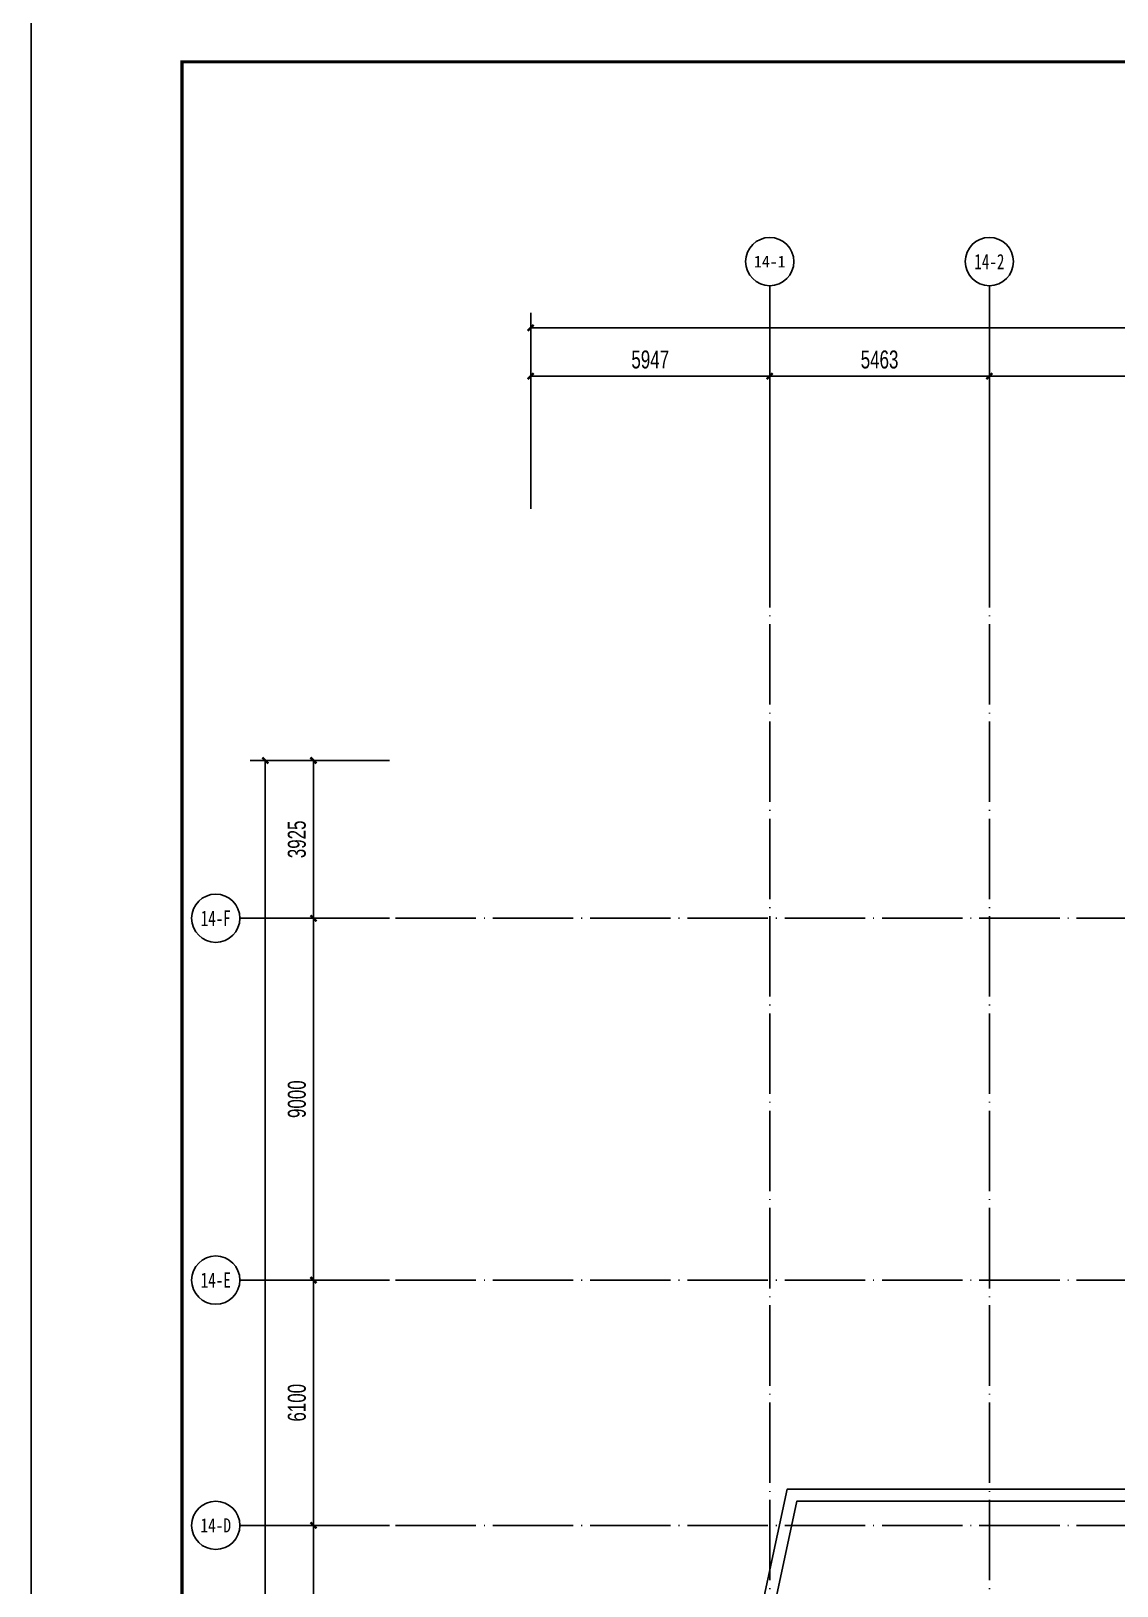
# Model space of a CAD drawing. Extents: x -409435 to 356702, y -107829 to 330904.
# Drawn here: x -18437 to 8573, y 202394 to 241067 of the extents above; entities that cross this region are included whole.
import ezdxf
from ezdxf.enums import TextEntityAlignment as Align
from ezdxf.xclip import XClip

# ---------------------------------------------------------------- set-up
doc = ezdxf.new("R2010")
doc.units = 0
doc.header["$LTSCALE"] = 1000
doc.header["$MEASUREMENT"] = 0
doc.header["$XCLIPFRAME"] = 0
doc.linetypes.add('104-14# 核心筒$0$DOTE', pattern=[2.42, 2, -0.2, 0.02, -0.2])
for name, color, linetype in [('104-14# 核心筒$0$01-标注_轴线坐标', 132, 'Continuous'), ('104-14# 核心筒$0$A_AXIS-轴线', 36, '104-14# 核心筒$0$DOTE'), ('104-14# 核心筒$0$AXIS_TEXT', 7, 'Continuous'), ('AXIS_TEXT', 7, 'Continuous'), ('X-104 14#平面$0$A-O_屋面', 201, 'Continuous')]:
    doc.layers.add(name, color=color, linetype=linetype)
doc.styles.add('104-14# 核心筒$0$_TCH_AXIS', font='STXIHEI_0.TTF', dxfattribs={"width": 0.8})
doc.styles.add('104-14# 核心筒$0$_TCH_DIM_T3', font='ros.shx', dxfattribs={"width": 0.705882, "bigfont": 'jd.shx'})
doc.styles.add('COMPLEX', font='COMPLEX')
doc.dimstyles.new('104-14# 核心筒$0$_TCH_ARCH&&150', dxfattribs={"dimtxt": 446.25, "dimasz": 150, "dimexe": 375, "dimexo": 450, "dimgap": 189.375, "dimtad": 1, "dimdec": 0, "dimzin": 0, "dimdsep": 46, "dimtxsty": '104-14# 核心筒$0$_TCH_DIM_T3', "dimblk": '104-14# 核心筒$0$_ArchTick', "dimcen": 0.09, "dimclrt": 7, "dimazin": 2, "dimtfac": 1, "dimtdec": 0, "dimtix": 1, "dimtmove": 2, "dimatfit": 3, "dimfxl": 0, "dimtolj": 1, "dimtzin": 0, "dimarcsym": 0})

# ---------------------------------------------------------------- blocks, each defined once
blk = doc.blocks.new('图框-A1+1-4')
for points, const_width in [([(0, 0), (1051, 0), (1051, 594), (0, 594)], 0.05), ([(976, 584), (25, 584), (25, 10), (976, 10)], 0.5)]:
    blk.add_lwpolyline(points, close=True, dxfattribs=dict(const_width=const_width))
blk = doc.blocks.new('_AXISO')
blk.add_circle((0, 0), 0.5)
at = {"layer": 'AXIS_TEXT', "style": 'COMPLEX', "width": 1.041667}
blk.add_attdef('A', text='', height=0.56, dxfattribs=at).set_placement((-0.25, -0.28), (0.25, -0.28), align=Align.FIT)
blk = doc.blocks.new('104-14# 核心筒$0$_ArchTick')
at = {"color": 0, "linetype": 'ByBlock', "const_width": 0.4}
blk.add_lwpolyline([(-0.5, -0.5), (0.5, 0.5)], dxfattribs=at)
blk = doc.blocks.new('*D2781')
at = {"layer": '104-14# 核心筒$0$01-标注_轴线坐标', "color": 0, "lineweight": -2, "transparency": 16777216}
for p, q in [((-6010, 229184), (-6010, 232859)), ((-63, 229184), (-63, 232859)), ((-6010, 232484), (-63, 232484))]:
    blk.add_line(p, q, dxfattribs=at)
at = {"layer": 'Defpoints', "color": 0, "transparency": 16777216}
for p in [(-63, 232484), (-6010, 228734), (-63, 228734)]:
    blk.add_point(p, dxfattribs=at)
at = {"layer": '104-14# 核心筒$0$01-标注_轴线坐标', "color": 0, "lineweight": -2, "transparency": 16777216, "xscale": 150, "yscale": 150, "zscale": 150, "rotation": 180}
blk.add_blockref('104-14# 核心筒$0$_ArchTick', (-6010, 232484), dxfattribs=at)
at = {"layer": '104-14# 核心筒$0$01-标注_轴线坐标', "color": 0, "lineweight": -2, "transparency": 16777216, "xscale": 150, "yscale": 150, "zscale": 150}
blk.add_blockref('104-14# 核心筒$0$_ArchTick', (-63, 232484), dxfattribs=at)
at = {"layer": '104-14# 核心筒$0$01-标注_轴线坐标', "color": 7, "transparency": 16777216, "insert": (-3036, 232896), "char_height": 446.2, "attachment_point": 5, "style": '104-14# 核心筒$0$_TCH_DIM_T3'}
blk.add_mtext('\\A1;5947', dxfattribs=at)
blk = doc.blocks.new('*D2782')
at = {"layer": '104-14# 核心筒$0$01-标注_轴线坐标', "color": 0, "lineweight": -2, "transparency": 16777216}
for p, q in [((-63, 229184), (-63, 232859)), ((5400, 229184), (5400, 232859)), ((-63, 232484), (5400, 232484))]:
    blk.add_line(p, q, dxfattribs=at)
at = {"layer": 'Defpoints', "color": 0, "transparency": 16777216}
for p in [(5400, 232484), (-63, 228734), (5400, 228734)]:
    blk.add_point(p, dxfattribs=at)
at = {"layer": '104-14# 核心筒$0$01-标注_轴线坐标', "color": 0, "lineweight": -2, "transparency": 16777216, "xscale": 150, "yscale": 150, "zscale": 150, "rotation": 180}
blk.add_blockref('104-14# 核心筒$0$_ArchTick', (-63, 232484), dxfattribs=at)
at = {"layer": '104-14# 核心筒$0$01-标注_轴线坐标', "color": 0, "lineweight": -2, "transparency": 16777216, "xscale": 150, "yscale": 150, "zscale": 150}
blk.add_blockref('104-14# 核心筒$0$_ArchTick', (5400, 232484), dxfattribs=at)
at = {"layer": '104-14# 核心筒$0$01-标注_轴线坐标', "color": 7, "transparency": 16777216, "insert": (2669, 232896), "char_height": 446.2, "attachment_point": 5, "style": '104-14# 核心筒$0$_TCH_DIM_T3'}
blk.add_mtext('\\A1;5463', dxfattribs=at)
blk = doc.blocks.new('*D2783')
at = {"layer": '104-14# 核心筒$0$01-标注_轴线坐标', "color": 0, "lineweight": -2, "transparency": 16777216}
for p, q in [((5400, 229184), (5400, 232859)), ((14400, 229184), (14400, 232859)), ((5400, 232484), (14400, 232484))]:
    blk.add_line(p, q, dxfattribs=at)
at = {"layer": 'Defpoints', "color": 0, "transparency": 16777216}
for p in [(14400, 232484), (5400, 228734), (14400, 228734)]:
    blk.add_point(p, dxfattribs=at)
at = {"layer": '104-14# 核心筒$0$01-标注_轴线坐标', "color": 0, "lineweight": -2, "transparency": 16777216, "xscale": 150, "yscale": 150, "zscale": 150, "rotation": 180}
blk.add_blockref('104-14# 核心筒$0$_ArchTick', (5400, 232484), dxfattribs=at)
at = {"layer": '104-14# 核心筒$0$01-标注_轴线坐标', "color": 0, "lineweight": -2, "transparency": 16777216, "xscale": 150, "yscale": 150, "zscale": 150}
blk.add_blockref('104-14# 核心筒$0$_ArchTick', (14400, 232484), dxfattribs=at)
at = {"layer": '104-14# 核心筒$0$01-标注_轴线坐标', "color": 7, "transparency": 16777216, "insert": (9900, 232896), "char_height": 446.2, "attachment_point": 5, "style": '104-14# 核心筒$0$_TCH_DIM_T3'}
blk.add_mtext('\\A1;9000', dxfattribs=at)
blk = doc.blocks.new('*D2802')
at = {"layer": '104-14# 核心筒$0$01-标注_轴线坐标', "color": 0, "lineweight": -2, "transparency": 16777216}
for p, q in [((-9520, 203900), (-11788, 203900)), ((-11413, 194900), (-11413, 203900)), ((-9520, 194900), (-11788, 194900))]:
    blk.add_line(p, q, dxfattribs=at)
at = {"layer": 'Defpoints', "color": 0, "transparency": 16777216}
for p in [(-11413, 203900), (-9070, 203900), (-9070, 194900)]:
    blk.add_point(p, dxfattribs=at)
at = {"layer": '104-14# 核心筒$0$01-标注_轴线坐标', "color": 0, "lineweight": -2, "transparency": 16777216, "xscale": 150, "yscale": 150, "zscale": 150}
for p, rotation in [((-11413, 203900), 90), ((-11413, 194900), 270)]:
    blk.add_blockref('104-14# 核心筒$0$_ArchTick', p, dxfattribs=dict(at, rotation=rotation))
at = {"layer": '104-14# 核心筒$0$01-标注_轴线坐标', "color": 7, "transparency": 16777216, "insert": (-11825, 199400), "char_height": 446.2, "attachment_point": 5, "rotation": 90, "style": '104-14# 核心筒$0$_TCH_DIM_T3'}
blk.add_mtext('\\A1;9000', dxfattribs=at)
blk = doc.blocks.new('*D2803')
at = {"layer": '104-14# 核心筒$0$01-标注_轴线坐标', "color": 0, "lineweight": -2, "transparency": 16777216}
for p, q in [((-9520, 210000), (-11788, 210000)), ((-11413, 203900), (-11413, 210000)), ((-9520, 203900), (-11788, 203900))]:
    blk.add_line(p, q, dxfattribs=at)
at = {"layer": 'Defpoints', "color": 0, "transparency": 16777216}
for p in [(-11413, 210000), (-9070, 210000), (-9070, 203900)]:
    blk.add_point(p, dxfattribs=at)
at = {"layer": '104-14# 核心筒$0$01-标注_轴线坐标', "color": 0, "lineweight": -2, "transparency": 16777216, "xscale": 150, "yscale": 150, "zscale": 150}
for p, rotation in [((-11413, 210000), 90), ((-11413, 203900), 270)]:
    blk.add_blockref('104-14# 核心筒$0$_ArchTick', p, dxfattribs=dict(at, rotation=rotation))
at = {"layer": '104-14# 核心筒$0$01-标注_轴线坐标', "color": 7, "transparency": 16777216, "insert": (-11825, 206950), "char_height": 446.2, "attachment_point": 5, "rotation": 90, "style": '104-14# 核心筒$0$_TCH_DIM_T3'}
blk.add_mtext('\\A1;6100', dxfattribs=at)
blk = doc.blocks.new('*D2804')
at = {"layer": '104-14# 核心筒$0$01-标注_轴线坐标', "color": 0, "lineweight": -2, "transparency": 16777216}
for p, q in [((-9520, 219000), (-11788, 219000)), ((-11413, 210000), (-11413, 219000)), ((-9520, 210000), (-11788, 210000))]:
    blk.add_line(p, q, dxfattribs=at)
at = {"layer": 'Defpoints', "color": 0, "transparency": 16777216}
for p in [(-11413, 219000), (-9070, 219000), (-9070, 210000)]:
    blk.add_point(p, dxfattribs=at)
at = {"layer": '104-14# 核心筒$0$01-标注_轴线坐标', "color": 0, "lineweight": -2, "transparency": 16777216, "xscale": 150, "yscale": 150, "zscale": 150}
for p, rotation in [((-11413, 219000), 90), ((-11413, 210000), 270)]:
    blk.add_blockref('104-14# 核心筒$0$_ArchTick', p, dxfattribs=dict(at, rotation=rotation))
at = {"layer": '104-14# 核心筒$0$01-标注_轴线坐标', "color": 7, "transparency": 16777216, "insert": (-11825, 214500), "char_height": 446.2, "attachment_point": 5, "rotation": 90, "style": '104-14# 核心筒$0$_TCH_DIM_T3'}
blk.add_mtext('\\A1;9000', dxfattribs=at)
blk = doc.blocks.new('*D2805')
at = {"layer": '104-14# 核心筒$0$01-标注_轴线坐标', "color": 0, "lineweight": -2, "transparency": 16777216}
for p, q in [((-9520, 222925), (-11788, 222925)), ((-11413, 219000), (-11413, 222925)), ((-9520, 219000), (-11788, 219000))]:
    blk.add_line(p, q, dxfattribs=at)
at = {"layer": 'Defpoints', "color": 0, "transparency": 16777216}
for p in [(-11413, 222925), (-9070, 222925), (-9070, 219000)]:
    blk.add_point(p, dxfattribs=at)
at = {"layer": '104-14# 核心筒$0$01-标注_轴线坐标', "color": 0, "lineweight": -2, "transparency": 16777216, "xscale": 150, "yscale": 150, "zscale": 150}
for p, rotation in [((-11413, 222925), 90), ((-11413, 219000), 270)]:
    blk.add_blockref('104-14# 核心筒$0$_ArchTick', p, dxfattribs=dict(at, rotation=rotation))
at = {"layer": '104-14# 核心筒$0$01-标注_轴线坐标', "color": 7, "transparency": 16777216, "insert": (-11825, 220963), "char_height": 446.2, "attachment_point": 5, "rotation": 90, "style": '104-14# 核心筒$0$_TCH_DIM_T3'}
blk.add_mtext('\\A1;3925', dxfattribs=at)
blk = doc.blocks.new('*D2873')
at = {"layer": '104-14# 核心筒$0$01-标注_轴线坐标', "color": 0, "lineweight": -2, "transparency": 16777216}
for p, q in [((-6010, 229184), (-6010, 234059)), ((120742, 229184), (120742, 234059)), ((-6010, 233684), (120742, 233684))]:
    blk.add_line(p, q, dxfattribs=at)
at = {"layer": 'Defpoints', "color": 0, "transparency": 16777216}
for p in [(120742, 233684), (-6010, 228734), (120742, 228734)]:
    blk.add_point(p, dxfattribs=at)
at = {"layer": '104-14# 核心筒$0$01-标注_轴线坐标', "color": 0, "lineweight": -2, "transparency": 16777216, "xscale": 150, "yscale": 150, "zscale": 150, "rotation": 180}
blk.add_blockref('104-14# 核心筒$0$_ArchTick', (-6010, 233684), dxfattribs=at)
at = {"layer": '104-14# 核心筒$0$01-标注_轴线坐标', "color": 0, "lineweight": -2, "transparency": 16777216, "xscale": 150, "yscale": 150, "zscale": 150}
blk.add_blockref('104-14# 核心筒$0$_ArchTick', (120742, 233684), dxfattribs=at)
at = {"layer": '104-14# 核心筒$0$01-标注_轴线坐标', "color": 7, "transparency": 16777216, "insert": (57366, 234096), "char_height": 446.2, "attachment_point": 5, "style": '104-14# 核心筒$0$_TCH_DIM_T3'}
blk.add_mtext('\\A1;126752', dxfattribs=at)
blk = doc.blocks.new('*D2874')
at = {"layer": '104-14# 核心筒$0$01-标注_轴线坐标', "color": 0, "lineweight": -2, "transparency": 16777216}
for p, q in [((-9520, 222925), (-12988, 222925)), ((-12613, 173284), (-12613, 222925)), ((-9520, 173284), (-12988, 173284))]:
    blk.add_line(p, q, dxfattribs=at)
at = {"layer": 'Defpoints', "color": 0, "transparency": 16777216}
for p in [(-12613, 222925), (-9070, 222925), (-9070, 173284)]:
    blk.add_point(p, dxfattribs=at)
at = {"layer": '104-14# 核心筒$0$01-标注_轴线坐标', "color": 0, "lineweight": -2, "transparency": 16777216, "xscale": 150, "yscale": 150, "zscale": 150}
for p, rotation in [((-12613, 222925), 90), ((-12613, 173284), 270)]:
    blk.add_blockref('104-14# 核心筒$0$_ArchTick', p, dxfattribs=dict(at, rotation=rotation))
at = {"layer": '104-14# 核心筒$0$01-标注_轴线坐标', "color": 7, "transparency": 16777216, "insert": (-13025, 198104), "char_height": 446.2, "attachment_point": 5, "rotation": 90, "style": '104-14# 核心筒$0$_TCH_DIM_T3'}
blk.add_mtext('\\A1;49641', dxfattribs=at)
blk = doc.blocks.new('104-14# 核心筒')
at = {"layer": '104-14# 核心筒$0$01-标注_轴线坐标'}
for p, q in [((-62.7, 228733.6), (-62.7, 234733.6)), ((5400, 228733.6), (5400, 234733.6)), ((-9907.7, 219000), (-13243.8, 219000)), ((-9907.7, 210000), (-13243.8, 210000)), ((-9907.7, 203900), (-13243.8, 203900))]:
    blk.add_line(p, q, dxfattribs=at)
at = {"layer": '104-14# 核心筒$0$A_AXIS-轴线'}
for p, q in [((-62.7, 228733.6), (-62.7, 169654.9)), ((5400, 228733.6), (5400, 169654.9)), ((-9370.1, 219000), (120259.9, 219000)), ((-9370.1, 210000), (120259.9, 210000)), ((-9370.1, 203900), (120259.9, 203900))]:
    blk.add_line(p, q, dxfattribs=at)
at = {"layer": '104-14# 核心筒$0$01-标注_轴线坐标'}
ref = blk.add_blockref('_AXISO', (-62.7, 235333.6), dxfattribs=dict(at, xscale=1200, yscale=1200, zscale=1200))
ref.add_attrib('A', '14-1', dxfattribs={"layer": '104-14# 核心筒$0$AXIS_TEXT', "height": 291.29, "style": '104-14# 核心筒$0$_TCH_AXIS', "width": 1.266585}).set_placement((-456.6, 235188), (331.2, 235188), align=Align.FIT)
ref = blk.add_blockref('_AXISO', (5400, 235333.6), dxfattribs=dict(at, xscale=1200, yscale=1200, zscale=1200))
ref.add_attrib('A', '14-2', dxfattribs={"layer": '104-14# 核心筒$0$AXIS_TEXT', "height": 379.62, "style": '104-14# 核心筒$0$_TCH_AXIS', "width": 0.924344}).set_placement((5025.3, 235143.8), (5774.7, 235143.8), align=Align.FIT)
ref = blk.add_blockref('_AXISO', (-13843.8, 219000), dxfattribs=dict(at, xscale=1200, yscale=1200, zscale=1200))
ref.add_attrib('A', '14-F', dxfattribs={"layer": '104-14# 核心筒$0$AXIS_TEXT', "height": 391.75, "style": '104-14# 核心筒$0$_TCH_AXIS', "width": 0.920042}).set_placement((-14215.3, 218804.1), (-13472.3, 218804.1), align=Align.FIT)
ref = blk.add_blockref('_AXISO', (-13843.8, 210000), dxfattribs=dict(at, xscale=1200, yscale=1200, zscale=1200))
ref.add_attrib('A', '14-E', dxfattribs={"layer": '104-14# 核心筒$0$AXIS_TEXT', "height": 382.63, "style": '104-14# 核心筒$0$_TCH_AXIS', "width": 0.923518}).set_placement((-14217.7, 209808.7), (-13469.9, 209808.7), align=Align.FIT)
ref = blk.add_blockref('_AXISO', (-13843.8, 203900), dxfattribs=dict(at, xscale=1200, yscale=1200, zscale=1200))
ref.add_attrib('A', '14-D', dxfattribs={"layer": '104-14# 核心筒$0$AXIS_TEXT', "height": 352.49, "style": '104-14# 核心筒$0$_TCH_AXIS', "width": 0.92479}).set_placement((-14225, 203723.8), (-13462.6, 203723.8), align=Align.FIT)
for p1, p2, distance, picture, middle in [((-6009.8, 228733.6), (120741.8, 228733.6), 4950, '*D2873', (57366, 234096.1)), ((-6009.8, 228733.6), (-62.7, 228733.6), 3750, '*D2781', (-3036.2, 232896.1)), ((-62.7, 228733.6), (5400, 228733.6), 3750, '*D2782', (2668.6, 232896.1)), ((5400, 228733.6), (14400, 228733.6), 3750, '*D2783', (9900, 232896.1)), ((-9070, 173283.6), (-9070, 222925), 3542.6, '*D2874', (-13025.1, 198104.3)), ((-9070, 219000), (-9070, 222925), 2342.6, '*D2805', (-11825.1, 220962.5)), ((-9070, 210000), (-9070, 219000), 2342.6, '*D2804', (-11825.1, 214500)), ((-9070, 203900), (-9070, 210000), 2342.6, '*D2803', (-11825.1, 206950)), ((-9070, 194900), (-9070, 203900), 2342.6, '*D2802', (-11825.1, 199400))]:
    dim = blk.add_aligned_dim(p1=p1, p2=p2, distance=distance, dimstyle='104-14# 核心筒$0$_TCH_ARCH&&150', dxfattribs=at)
    dim.commit()
    dim.dimension.update_dxf_attribs({"geometry": picture, "text_midpoint": middle})
blk = doc.blocks.new('X-104 14#平面')
blk.add_lwpolyline([(-18433.5, 152700), (139216.5, 152700), (139216.5, 241800), (-18433.5, 241800)], close=True)
at = {"layer": 'X-104 14#平面$0$A-O_屋面', "ltscale": 5}
blk.add_lwpolyline([(733.1, 201211.6), (-347.3, 201441.2), (366.7, 204800), (66340.6, 204800), (83503.2, 220379.7), (87317.1, 219318.6), (85626.8, 213243.3), (85337.7, 213323.7), (86947.6, 219110), (83582.3, 220046.3), (66456.4, 204500), (609.6, 204500), (8.5, 201672.3), (795.4, 201505)], close=True, dxfattribs=at)
ref = blk.add_blockref('104-14# 核心筒', (0, 0))
XClip(ref).set_block_clipping_path([(-38664.3623821461, -25500), (139216.5485069363, 330900)])
at = {"xscale": 150, "yscale": 150, "zscale": 150}
blk.add_blockref('图框-A1+1-4', (-18433.5, 152700), dxfattribs=at)

msp = doc.modelspace()

# ---------------------------------------------------------------- block references
msp.add_blockref('X-104 14#平面', (0, 0))

doc.saveas('drawing.dxf')
